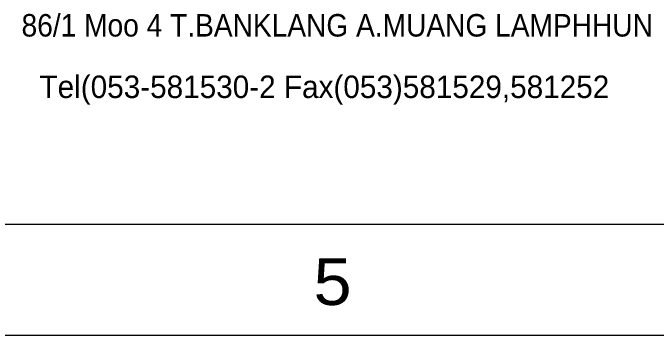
# Model space of a CAD drawing. Header units: millimetres. Extents: x 31 to 895, y 298 to 910.
# Drawn here: x 512.1 to 575.4, y 305.4 to 337.1 of the extents above; entities that cross this region are included whole.
import ezdxf

# ---------------------------------------------------------------- set-up
doc = ezdxf.new("R2010")
doc.units = ezdxf.units.MM
doc.styles.add('SLDTEXTSTYLE0', font='TXT', dxfattribs={"width": 1.1})
doc.styles.add('SLDTEXTSTYLE8', font='TXT', dxfattribs={"width": 0.986842})
doc.styles.add('SLDTEXTSTYLE9', font='TXT', dxfattribs={"width": 0.934211})

# ---------------------------------------------------------------- blocks, each defined once
blk = doc.blocks.new('SW_NOTE_0_9')
at = {"color": 0, "linetype": 'Continuous', "lineweight": 18, "insert": (0, 9.85), "char_height": 7.64, "attachment_point": 1, "style": 'SLDTEXTSTYLE0'}
blk.add_mtext('5', dxfattribs=at)
blk = doc.blocks.new('SW_NOTE_0_83')
at = {"color": 0, "linetype": 'Continuous', "lineweight": 18, "insert": (0, 4.76), "char_height": 3.6919, "attachment_point": 1, "style": 'SLDTEXTSTYLE8'}
blk.add_mtext('Tel(053-581530-2 Fax(053)581529,581252', dxfattribs=at)
blk = doc.blocks.new('SW_NOTE_0_84')
at = {"color": 0, "linetype": 'Continuous', "lineweight": 18, "insert": (0, 4.76), "char_height": 3.6919, "attachment_point": 1, "style": 'SLDTEXTSTYLE9'}
blk.add_mtext('86/1 Moo 4 T.BANKLANG A.MUANG LAMPHHUN', dxfattribs=at)
blk = doc.blocks.new('2013 Tempates-1')
at = {"color": 7, "linetype": 'Continuous', "lineweight": 18}
for p, q in [((30.31, 30.31), (1411.18, 30.31)), ((12.12, 12.12), (1429.37, 12.12))]:
    blk.add_line(p, q, dxfattribs=at)
at = {"color": 179, "linetype": 'Continuous', "lineweight": 18}
blk.add_line((823.26, 30.31), (1411.18, 30.31), dxfattribs=at)
at = {"color": 7, "linetype": 'Continuous', "lineweight": 18}
for name, p in [('SW_NOTE_0_84', (802.79, 60.05)), ('SW_NOTE_0_83', (805.73, 49.96)), ('SW_NOTE_0_9', (850.67, 14.86))]:
    blk.add_blockref(name, p, dxfattribs=at)

msp = doc.modelspace()

# ---------------------------------------------------------------- block references
at = {"color": 7, "linetype": 'Continuous', "xscale": 0.6000000000000001, "yscale": 0.6000000000000001, "zscale": 0.6000000000000001}
msp.add_blockref('2013 Tempates-1', (31.233, 298.117), dxfattribs=at)

doc.saveas('drawing.dxf')
